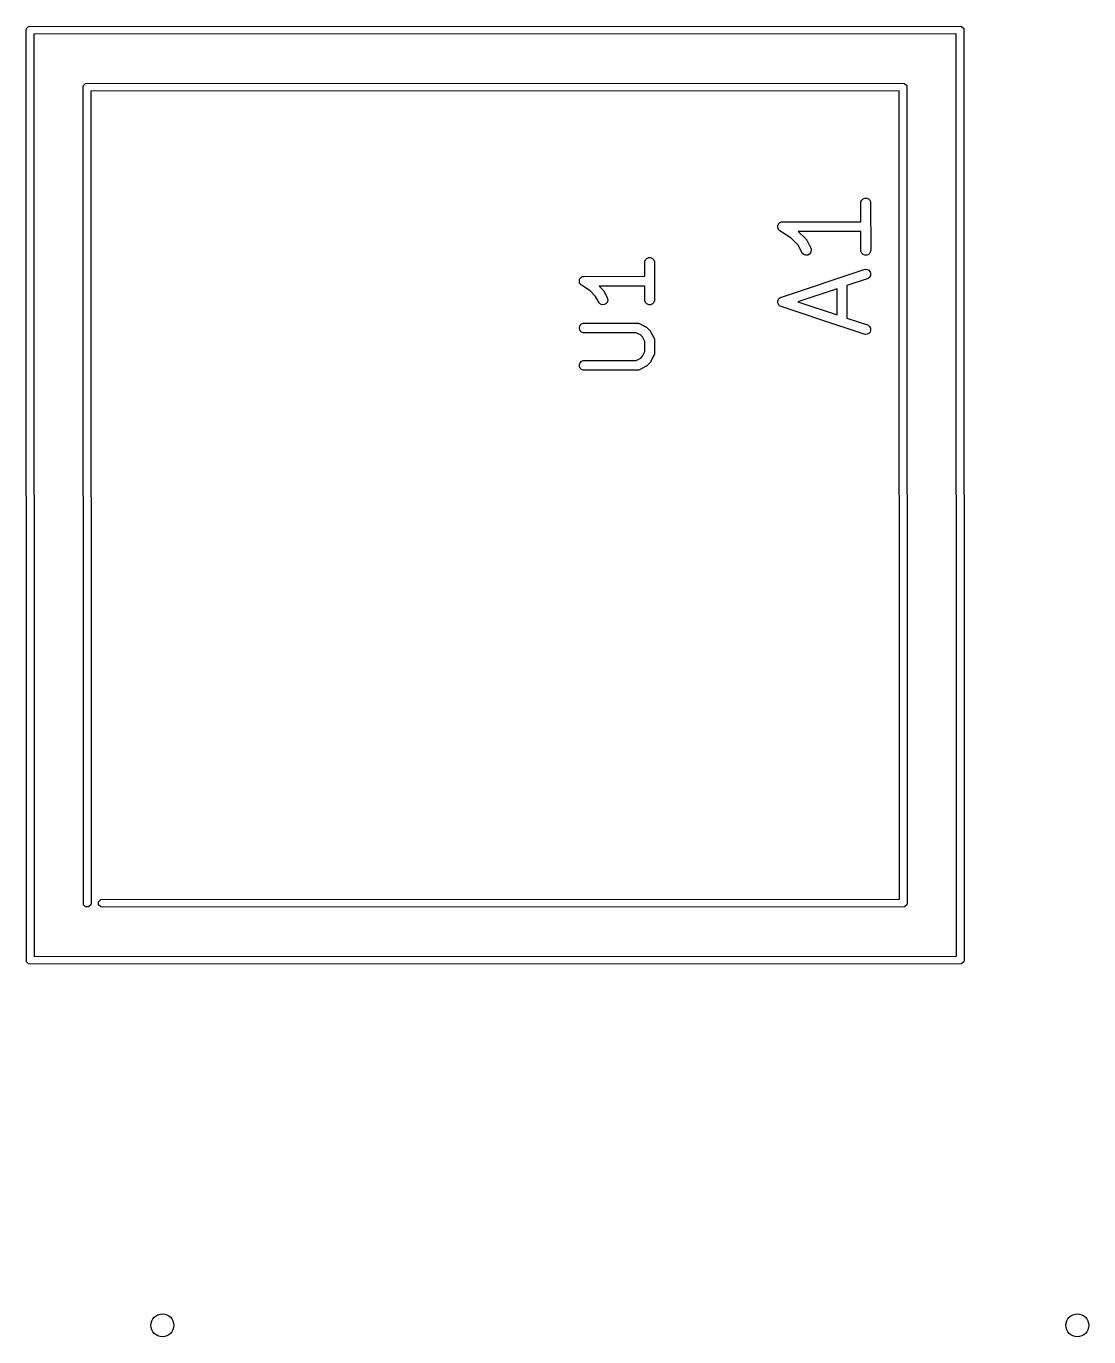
# Model space of a CAD drawing. Extents: x 0.09 to 2.37, y 0.17 to 1.43.
# Drawn here: x 0.543 to 1.182, y 0.169 to 0.957 of the extents above; entities that cross this region are included whole.
import ezdxf

# ---------------------------------------------------------------- set-up
doc = ezdxf.new("R2010")
doc.units = 0
doc.header["$MEASUREMENT"] = 0
doc.layers.add('BLACK', color=7, linetype='CONTINUOUS')

msp = doc.modelspace()

# ---------------------------------------------------------------- linework, layer by layer
at = {"layer": 'BLACK', "linetype": 'CONTINUOUS'}
for p, q in [((0.54311, 0.95453), (0.54329, 0.95543)), ((0.54329, 0.39457), (0.54311, 0.95453)), ((0.54329, 0.95543), (0.54457, 0.95671)), ((0.54457, 0.95671), (1.10453, 0.95689)), ((1.10453, 0.95689), (1.10543, 0.95671)), ((1.10543, 0.95671), (1.10671, 0.95543)), ((1.10671, 0.95543), (1.10689, 0.39547)), ((1.10217, 0.95234), (0.54766, 0.95217)), ((0.54766, 0.95217), (0.54783, 0.39766)), ((1.10234, 0.39783), (1.10217, 0.95234)), ((0.57754, 0.92118), (0.57882, 0.92246)), ((0.57882, 0.92246), (1.07028, 0.92264)), ((1.07028, 0.92264), (1.07118, 0.92246)), ((1.07118, 0.92246), (1.07246, 0.92118)), ((0.57736, 0.92028), (0.57754, 0.92118)), ((0.57754, 0.42882), (0.57736, 0.92028)), ((1.06791, 0.91809), (0.58191, 0.91791)), ((0.58191, 0.91791), (0.58209, 0.42972)), ((1.06809, 0.43209), (1.06791, 0.91809)), ((1.07246, 0.92118), (1.07264, 0.42972)), ((1.04487, 0.85071), (1.04493, 0.85129)), ((1.04493, 0.85129), (1.04537, 0.85235)), ((1.04537, 0.85235), (1.04618, 0.85317)), ((1.04618, 0.85317), (1.04725, 0.85361)), ((1.04725, 0.85361), (1.0484, 0.85361)), ((1.0484, 0.85361), (1.04946, 0.85317)), ((1.04946, 0.85317), (1.05028, 0.85235)), ((1.05028, 0.85235), (1.05072, 0.85129)), ((1.05072, 0.85129), (1.05078, 0.82214)), ((1.04489, 0.83938), (1.04487, 0.85071)), ((0.99487, 0.83643), (0.99493, 0.83671)), ((0.99493, 0.83614), (0.99487, 0.83643)), ((0.99493, 0.837), (0.99504, 0.83727)), ((0.99493, 0.83671), (0.99493, 0.837)), ((0.99493, 0.83585), (0.99493, 0.83614)), ((0.99504, 0.83558), (0.99493, 0.83585)), ((0.99504, 0.83727), (0.99509, 0.83756)), ((0.9951, 0.8353), (0.99504, 0.83558)), ((0.99509, 0.83756), (0.99526, 0.8378)), ((0.99526, 0.83506), (0.9951, 0.8353)), ((0.99526, 0.8378), (0.99537, 0.83807)), ((0.99537, 0.83807), (0.99557, 0.83827)), ((0.99557, 0.83827), (0.99573, 0.83851)), ((0.99573, 0.83851), (0.99598, 0.83868)), ((0.99598, 0.83868), (0.99618, 0.83888)), ((0.99618, 0.83888), (0.99645, 0.83899)), ((0.99645, 0.83899), (0.99669, 0.83916)), ((0.99669, 0.83916), (0.99698, 0.83921)), ((0.99698, 0.83921), (0.99725, 0.83932)), ((0.99725, 0.83932), (0.99754, 0.83932)), ((0.99754, 0.83932), (0.99782, 0.83938)), ((0.99782, 0.83938), (0.9981, 0.83933)), ((0.9981, 0.83933), (1.04489, 0.83938)), ((0.99537, 0.83479), (0.99526, 0.83506)), ((0.99558, 0.83458), (0.99537, 0.83479)), ((0.99574, 0.83434), (0.99558, 0.83458)), ((0.99618, 0.83398), (0.99574, 0.83434)), ((0.99618, 0.83397), (0.99618, 0.83398)), ((0.99619, 0.83397), (0.99618, 0.83397)), ((0.99618, 0.83397), (0.99618, 0.83397)), ((1.00291, 0.82955), (0.99619, 0.83397)), ((1.00724, 0.82528), (1.00291, 0.82955)), ((1.0449, 0.83353), (1.00725, 0.83349)), ((1.00725, 0.83349), (1.01182, 0.82899)), ((1.01182, 0.82899), (1.012, 0.82877)), ((1.012, 0.82877), (1.01206, 0.82872)), ((1.01206, 0.82872), (1.01209, 0.82866)), ((1.01209, 0.82866), (1.01218, 0.82855)), ((1.01218, 0.82855), (1.01233, 0.82818)), ((1.01233, 0.82818), (1.01475, 0.82346)), ((1.04493, 0.82157), (1.0449, 0.83353)), ((1.00978, 0.82033), (1.00724, 0.82528)), ((1.01065, 0.81958), (1.00978, 0.82033)), ((1.01174, 0.81921), (1.01065, 0.81958)), ((1.01392, 0.81981), (1.01289, 0.81929)), ((1.01467, 0.82068), (1.01392, 0.81981)), ((1.01504, 0.82177), (1.01467, 0.82068)), ((1.01475, 0.82346), (1.01496, 0.82292)), ((1.01496, 0.82292), (1.01504, 0.82177)), ((1.04537, 0.8205), (1.04493, 0.82157)), ((1.04618, 0.81969), (1.04537, 0.8205)), ((1.04725, 0.81925), (1.04618, 0.81969)), ((1.04946, 0.81969), (1.0484, 0.81925)), ((1.05028, 0.8205), (1.04946, 0.81969)), ((1.05072, 0.82157), (1.05028, 0.8205)), ((1.05078, 0.82214), (1.05072, 0.82157)), ((0.91495, 0.81487), (0.91501, 0.81545)), ((0.91497, 0.80657), (0.91495, 0.81487)), ((0.91501, 0.81545), (0.91545, 0.81651)), ((0.91545, 0.81651), (0.91627, 0.81733)), ((0.91627, 0.81733), (0.91733, 0.81777)), ((0.91733, 0.81777), (0.91848, 0.81777)), ((0.91848, 0.81777), (0.91955, 0.81733)), ((0.91955, 0.81733), (0.92036, 0.81651)), ((0.92036, 0.81651), (0.9208, 0.81545)), ((0.9208, 0.81545), (0.92086, 0.79237)), ((1.01289, 0.81929), (1.01174, 0.81921)), ((1.0484, 0.81925), (1.04725, 0.81925)), ((0.87558, 0.80362), (0.87564, 0.80391)), ((0.87564, 0.80334), (0.87558, 0.80362)), ((0.87564, 0.8042), (0.87575, 0.80447)), ((0.87564, 0.80391), (0.87564, 0.8042)), ((0.87575, 0.80447), (0.87581, 0.80475)), ((0.87581, 0.80475), (0.87597, 0.80499)), ((0.87597, 0.80499), (0.87608, 0.80526)), ((0.87608, 0.80526), (0.87629, 0.80547)), ((0.87629, 0.80547), (0.87645, 0.80571)), ((0.87645, 0.80571), (0.87669, 0.80587)), ((0.87669, 0.80587), (0.8769, 0.80608)), ((0.8769, 0.80608), (0.87716, 0.80619)), ((0.87716, 0.80619), (0.8774, 0.80635)), ((0.8774, 0.80635), (0.87769, 0.80641)), ((0.87769, 0.80641), (0.87796, 0.80652)), ((0.87796, 0.80652), (0.87825, 0.80652)), ((0.87825, 0.80652), (0.87853, 0.80658)), ((0.87853, 0.80658), (0.87881, 0.80652)), ((0.87881, 0.80652), (0.91497, 0.80657)), ((0.99725, 0.79405), (1.04689, 0.81066)), ((1.04929, 0.80529), (1.03644, 0.80099)), ((1.04689, 0.81066), (1.04745, 0.81079)), ((1.04745, 0.81079), (1.0486, 0.81071)), ((1.0486, 0.81071), (1.04963, 0.81019)), ((1.05016, 0.80605), (1.04929, 0.80529)), ((1.04963, 0.81019), (1.05039, 0.80932)), ((1.05067, 0.80708), (1.05016, 0.80605)), ((1.05039, 0.80932), (1.05075, 0.80823)), ((1.05075, 0.80823), (1.05067, 0.80708)), ((0.87564, 0.80305), (0.87564, 0.80334)), ((0.87575, 0.80278), (0.87564, 0.80305)), ((0.87581, 0.80249), (0.87575, 0.80278)), ((0.87597, 0.80225), (0.87581, 0.80249)), ((0.87608, 0.80198), (0.87597, 0.80225)), ((0.87629, 0.80178), (0.87608, 0.80198)), ((0.87645, 0.80153), (0.87629, 0.80178)), ((0.87689, 0.80117), (0.87645, 0.80153)), ((0.8769, 0.80117), (0.87689, 0.80117)), ((0.88211, 0.79775), (0.8769, 0.80117)), ((0.8769, 0.80117), (0.8769, 0.80117)), ((0.8769, 0.80117), (0.8769, 0.80117)), ((0.88543, 0.79449), (0.88211, 0.79775)), ((0.91499, 0.80072), (0.88748, 0.80068)), ((0.88748, 0.80068), (0.89, 0.79821)), ((0.89, 0.79821), (0.89018, 0.79798)), ((0.89018, 0.79798), (0.89024, 0.79793)), ((0.89024, 0.79793), (0.89027, 0.79788)), ((0.89027, 0.79788), (0.89037, 0.79776)), ((0.89037, 0.79776), (0.89051, 0.79742)), ((0.89051, 0.79742), (0.89243, 0.79369)), ((0.91501, 0.7918), (0.91499, 0.80072)), ((1.03059, 0.79904), (1.00707, 0.79117)), ((1.03063, 0.78335), (1.03059, 0.79904)), ((1.03644, 0.80099), (1.03649, 0.7814)), ((0.88745, 0.79056), (0.88543, 0.79449)), ((0.88832, 0.78981), (0.88745, 0.79056)), ((0.88942, 0.78944), (0.88832, 0.78981)), ((0.89056, 0.78953), (0.88942, 0.78944)), ((0.8916, 0.79004), (0.89056, 0.78953)), ((0.89235, 0.79091), (0.8916, 0.79004)), ((0.89271, 0.792), (0.89235, 0.79091)), ((0.89243, 0.79369), (0.89263, 0.79315)), ((0.89263, 0.79315), (0.89271, 0.792)), ((0.91545, 0.79073), (0.91501, 0.7918)), ((0.91627, 0.78992), (0.91545, 0.79073)), ((0.91733, 0.78948), (0.91627, 0.78992)), ((0.91848, 0.78948), (0.91733, 0.78948)), ((0.91955, 0.78992), (0.91848, 0.78948)), ((0.92036, 0.79073), (0.91955, 0.78992)), ((0.9208, 0.7918), (0.92036, 0.79073)), ((0.92086, 0.79237), (0.9208, 0.7918)), ((0.99489, 0.79156), (0.99496, 0.79176)), ((0.99492, 0.79119), (0.99489, 0.79156)), ((0.99489, 0.79082), (0.99492, 0.79119)), ((0.99496, 0.79062), (0.99489, 0.79082)), ((0.99496, 0.79176), (0.99498, 0.79197)), ((0.99498, 0.79041), (0.99496, 0.79062)), ((0.99498, 0.79197), (0.99514, 0.7923)), ((0.99514, 0.79008), (0.99498, 0.79041)), ((0.99514, 0.7923), (0.99526, 0.79265)), ((0.99526, 0.78973), (0.99514, 0.79008)), ((0.99526, 0.79265), (0.9954, 0.79281)), ((0.9954, 0.78957), (0.99526, 0.78973)), ((0.9954, 0.79281), (0.99549, 0.793)), ((0.99549, 0.78938), (0.9954, 0.78957)), ((0.99549, 0.793), (0.99577, 0.79324)), ((0.99577, 0.78914), (0.99549, 0.78938)), ((0.99577, 0.79324), (0.99601, 0.79352)), ((0.99601, 0.78886), (0.99577, 0.78914)), ((0.99601, 0.79352), (0.9962, 0.79362)), ((0.9962, 0.78876), (0.99601, 0.78886)), ((0.9962, 0.79362), (0.99636, 0.79376)), ((0.99636, 0.78863), (0.9962, 0.78876)), ((0.99636, 0.79376), (0.99672, 0.79387)), ((0.99689, 0.78839), (0.99636, 0.78863)), ((0.99672, 0.79387), (0.99704, 0.79404)), ((1.03274, 0.77648), (0.99689, 0.78839)), ((0.99704, 0.79404), (0.99725, 0.79405)), ((1.00707, 0.79117), (1.03063, 0.78335)), ((1.03649, 0.7814), (1.04876, 0.77733)), ((0.87564, 0.77608), (0.87608, 0.77714)), ((0.87564, 0.77492), (0.87564, 0.77608)), ((0.87608, 0.77386), (0.87564, 0.77492)), ((0.87608, 0.77714), (0.8769, 0.77796)), ((0.8769, 0.77305), (0.87608, 0.77386)), ((0.8769, 0.77796), (0.87796, 0.7784)), ((0.87796, 0.7726), (0.8769, 0.77305)), ((0.87796, 0.7784), (0.91041, 0.77845)), ((0.87854, 0.77255), (0.87796, 0.7726)), ((0.90962, 0.7726), (0.87854, 0.77255)), ((0.91233, 0.77129), (0.90962, 0.7726)), ((0.91041, 0.77845), (0.91098, 0.7784)), ((0.91098, 0.7784), (0.91108, 0.77836)), ((0.91108, 0.77836), (0.91119, 0.77835)), ((0.91119, 0.77835), (0.9117, 0.7781)), ((0.9117, 0.7781), (0.91205, 0.77796)), ((0.91205, 0.77796), (0.9121, 0.77791)), ((0.9121, 0.77791), (0.91548, 0.77627)), ((0.91548, 0.77627), (0.91573, 0.77611)), ((0.91573, 0.77611), (0.9158, 0.77608)), ((0.9158, 0.77608), (0.91584, 0.77604)), ((0.91584, 0.77604), (0.91597, 0.77596)), ((0.91597, 0.77596), (0.91619, 0.7757)), ((0.91619, 0.7757), (0.91812, 0.77384)), ((0.91812, 0.77384), (0.91831, 0.77361)), ((0.91831, 0.77361), (0.91836, 0.77356)), ((0.91836, 0.77356), (0.91839, 0.77351)), ((0.91839, 0.77351), (0.91849, 0.77339)), ((0.91849, 0.77339), (0.91863, 0.77304)), ((0.91863, 0.77304), (0.92055, 0.76932)), ((1.03296, 0.77639), (1.03274, 0.77648)), ((1.03302, 0.77639), (1.03296, 0.77639)), ((1.04745, 0.77159), (1.03302, 0.77639)), ((1.04963, 0.77219), (1.0486, 0.77168)), ((1.04876, 0.77733), (1.04929, 0.77709)), ((1.04929, 0.77709), (1.05016, 0.77633)), ((1.05039, 0.77306), (1.04963, 0.77219)), ((1.05016, 0.77633), (1.05067, 0.7753)), ((1.05075, 0.77415), (1.05039, 0.77306)), ((1.05067, 0.7753), (1.05075, 0.77415)), ((0.91356, 0.7701), (0.91233, 0.77129)), ((0.91496, 0.76739), (0.91356, 0.7701)), ((0.915, 0.76128), (0.91496, 0.76739)), ((0.92055, 0.76932), (0.92075, 0.76878)), ((0.92075, 0.76878), (0.92076, 0.76868)), ((0.92076, 0.76868), (0.9208, 0.76858)), ((0.9208, 0.76858), (0.92081, 0.76805)), ((0.92081, 0.76805), (0.92084, 0.76763)), ((0.92084, 0.76763), (0.92081, 0.76755)), ((0.92081, 0.76755), (0.92086, 0.7605)), ((1.0486, 0.77168), (1.04745, 0.77159)), ((0.9098, 0.75596), (0.9125, 0.75735)), ((0.9125, 0.75735), (0.91369, 0.75858)), ((0.91369, 0.75858), (0.915, 0.76128)), ((0.92031, 0.75881), (0.91867, 0.75543)), ((0.92036, 0.75886), (0.92031, 0.75881)), ((0.92051, 0.75921), (0.92036, 0.75886)), ((0.92075, 0.75972), (0.92051, 0.75921)), ((0.92076, 0.75983), (0.92075, 0.75972)), ((0.9208, 0.75993), (0.92076, 0.75983)), ((0.92086, 0.7605), (0.9208, 0.75993)), ((0.87564, 0.75358), (0.87608, 0.75464)), ((0.87564, 0.75243), (0.87564, 0.75358)), ((0.87608, 0.75136), (0.87564, 0.75243)), ((0.87608, 0.75464), (0.8769, 0.75546)), ((0.8769, 0.75055), (0.87608, 0.75136)), ((0.8769, 0.75546), (0.87796, 0.7559)), ((0.87796, 0.75011), (0.8769, 0.75055)), ((0.87796, 0.7559), (0.9098, 0.75596)), ((0.87854, 0.75005), (0.87796, 0.75011)), ((0.90994, 0.75011), (0.87854, 0.75005)), ((0.91004, 0.75007), (0.90994, 0.75011)), ((0.9105, 0.75011), (0.91004, 0.75007)), ((0.91098, 0.75011), (0.9105, 0.75011)), ((0.91108, 0.75015), (0.91098, 0.75011)), ((0.91119, 0.75016), (0.91108, 0.75015)), ((0.91173, 0.75036), (0.91119, 0.75016)), ((0.91545, 0.75228), (0.91173, 0.75036)), ((0.9158, 0.75242), (0.91545, 0.75228)), ((0.91591, 0.75252), (0.9158, 0.75242)), ((0.91597, 0.75255), (0.91591, 0.75252)), ((0.91602, 0.7526), (0.91597, 0.75255)), ((0.91624, 0.75279), (0.91602, 0.7526)), ((0.91811, 0.75472), (0.91624, 0.75279)), ((0.91836, 0.75494), (0.91811, 0.75472)), ((0.91844, 0.75507), (0.91836, 0.75494)), ((0.91849, 0.75511), (0.91844, 0.75507)), ((0.91852, 0.75518), (0.91849, 0.75511)), ((0.91867, 0.75543), (0.91852, 0.75518)), ((0.57882, 0.42754), (0.57754, 0.42882)), ((0.58063, 0.42754), (0.57882, 0.42754)), ((0.58191, 0.42882), (0.58063, 0.42754)), ((0.58209, 0.42972), (0.58191, 0.42882)), ((0.5866, 0.43063), (0.58788, 0.43191)), ((0.5866, 0.42882), (0.5866, 0.43063)), ((0.58788, 0.42754), (0.5866, 0.42882)), ((0.58788, 0.43191), (1.06809, 0.43209)), ((0.58878, 0.42736), (0.58788, 0.42754)), ((1.07118, 0.42754), (0.58878, 0.42736)), ((1.07246, 0.42882), (1.07118, 0.42754)), ((1.07264, 0.42972), (1.07246, 0.42882)), ((0.54457, 0.39329), (0.54329, 0.39457)), ((0.54783, 0.39766), (1.10234, 0.39783)), ((1.10671, 0.39457), (1.10543, 0.39329)), ((1.10689, 0.39547), (1.10671, 0.39457)), ((0.54547, 0.39311), (0.54457, 0.39329)), ((1.10543, 0.39329), (0.54547, 0.39311))]:
    msp.add_line(p, q, dxfattribs=at)
at = {"layer": 'BLACK'}
for centre in [(0.625, 0.17598), (1.175, 0.17598)]:
    msp.add_circle(centre, 0.00689, dxfattribs=at)

doc.saveas('drawing.dxf')
